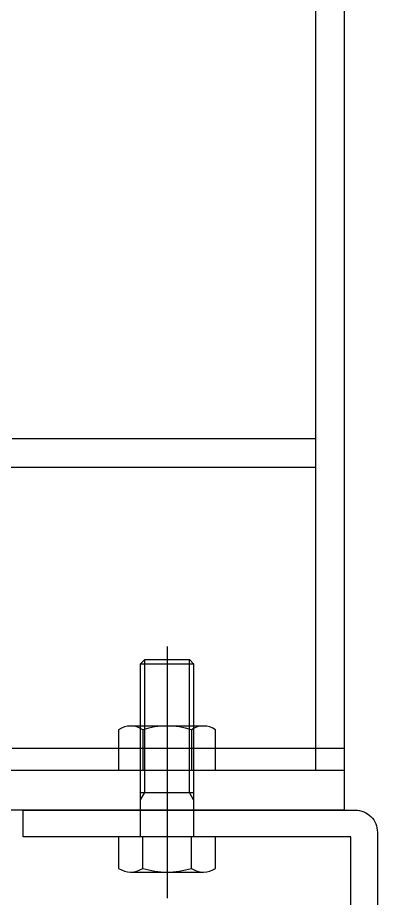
# Model space of a CAD drawing. Header units: millimetres. Extents: x 5544 to 245194, y -610088 to 30375.
# Drawn here: x 70807.7 to 70889, y 8538.1 to 8737.1 of the extents above; entities that cross this region are included whole.
import ezdxf
from ezdxf.lldxf.tags import DXFTag

# ---------------------------------------------------------------- set-up
doc = ezdxf.new("R2010")
doc.units = ezdxf.units.MM
for name, color, linetype in [('0시설', 7, 'Continuous'), ('0콘크리트', 2, 'Continuous'), ('1', 1, 'CENTER2'), ('2', 1, 'CENTER'), ('CENTER', 1, 'CENTER')]:
    doc.layers.add(name, color=color, linetype=linetype)
tags = doc.linetypes.add('CENTER', pattern=[2, 1.25, -0.25, 0.25, -0.25]).pattern_tags.tags
tags[10:11] = [DXFTag(74, 4), DXFTag(75, 0), DXFTag(340, '0'), DXFTag(46, 1.0), DXFTag(50, 0.0), DXFTag(44, 0.0), DXFTag(45, 0.0)]
tags[8:9] = [DXFTag(74, 4), DXFTag(75, 0), DXFTag(340, '0'), DXFTag(46, 1.0), DXFTag(50, 0.0), DXFTag(44, 0.0), DXFTag(45, 0.0)]
tags[6:7] = [DXFTag(74, 4), DXFTag(75, 0), DXFTag(340, '0'), DXFTag(46, 1.0), DXFTag(50, 0.0), DXFTag(44, 0.0), DXFTag(45, 0.0)]
tags[4:5] = [DXFTag(74, 4), DXFTag(75, 0), DXFTag(340, '0'), DXFTag(46, 1.0), DXFTag(50, 0.0), DXFTag(44, 0.0), DXFTag(45, 0.0)]
tags = doc.linetypes.add('CENTER2', pattern=[1.125, 0.75, -0.125, 0.125, -0.125]).pattern_tags.tags
tags[10:11] = [DXFTag(74, 4), DXFTag(75, 0), DXFTag(340, '0'), DXFTag(46, 1.0), DXFTag(50, 0.0), DXFTag(44, 0.0), DXFTag(45, 0.0)]
tags[8:9] = [DXFTag(74, 4), DXFTag(75, 0), DXFTag(340, '0'), DXFTag(46, 1.0), DXFTag(50, 0.0), DXFTag(44, 0.0), DXFTag(45, 0.0)]
tags[6:7] = [DXFTag(74, 4), DXFTag(75, 0), DXFTag(340, '0'), DXFTag(46, 1.0), DXFTag(50, 0.0), DXFTag(44, 0.0), DXFTag(45, 0.0)]
tags[4:5] = [DXFTag(74, 4), DXFTag(75, 0), DXFTag(340, '0'), DXFTag(46, 1.0), DXFTag(50, 0.0), DXFTag(44, 0.0), DXFTag(45, 0.0)]

# ---------------------------------------------------------------- blocks, each defined once
blk = doc.blocks.new('웨이트')
for p, q in [((-4440.53, 8049.53), (-4440.53, 8033.07)), ((-4441.38, 8046.79), (-4448.53, 8046.79)), ((-4441.38, 8035.82), (-4448.53, 8035.82)), ((-7313.53, 8001.3), (-4463.53, 8001.3))]:
    blk.add_line(p, q)
blk.add_lwpolyline([(-4454.53, 8001.3), (-4454.53, 8101.3), (-4463.53, 8101.3), (-4463.53, 8001.3)], close=True)
blk.add_lwpolyline([(-4340.53, 7999.8), (-4448.53, 7999.8), (-4448.53, 8073.8), (-4454.53, 8073.8), (-4454.53, 7998.8, 0.414214), (-4449.53, 7993.8), (-4339.53, 7993.8, 0.414214), (-4334.53, 7998.8), (-4334.53, 8053.8), (-4340.53, 8053.8)], format="xyb", close=True)
blk.add_lwpolyline([(-4448.53, 8052.27), (-4441.38, 8052.27, -0.309401), (-4441.38, 8046.79, -0.154701), (-4441.38, 8035.82, -0.309401), (-4441.38, 8030.33), (-4448.53, 8030.33), (-4448.53, 8052.27)], format="xyb")
at = {"layer": '1'}
blk.add_line((-4483.08, 8041.3), (-4434.66, 8041.3), dxfattribs=at)
at = {"layer": '2'}
for p, q in [((-4532.03, 9154.8), (-4532.03, 8007.8)), ((-4538.53, 8076.3), (-4538.53, 8007.8)), ((-4468.53, 8076.3), (-4468.53, 8001.3)), ((-4473.53, 8033.07), (-4473.53, 8049.53)), ((-4487.58, 8047.3), (-4487.58, 8035.3)), ((-4472.68, 8046.79), (-4463.53, 8046.79)), ((-4458.53, 8047.3), (-4458.53, 8035.3)), ((-4472.68, 8035.82), (-4463.53, 8035.82)), ((-7313.53, 8007.8), (-4463.53, 8007.8))]:
    blk.add_line(p, q, dxfattribs=at)
blk.add_lwpolyline([(-4463.53, 8030.33), (-4472.68, 8030.33, -0.309401), (-4472.68, 8035.82, -0.154701), (-4472.68, 8046.79, -0.309401), (-4472.68, 8052.27), (-4463.53, 8052.27), (-4463.53, 8030.33)], format="xyb", dxfattribs=at)
for points in [[(-4456.89, 8047.3), (-4458.53, 8046.35), (-4488.53, 8046.35)], [(-4448.53, 8047.3), (-4487.58, 8047.3), (-4488.53, 8046.35), (-4488.53, 8036.25), (-4487.58, 8035.3), (-4448.53, 8035.3)], [(-4456.89, 8035.3), (-4458.53, 8036.25), (-4488.53, 8036.25)]]:
    blk.add_lwpolyline(points, dxfattribs=at)
at = {"layer": 'CENTER'}
blk.add_line((-4491.53, 8041.3), (-4445.53, 8041.3), dxfattribs=at)
blk = doc.blocks.new('WEIGHT')
at = {"layer": '0시설', "lineweight": -3, "ltscale": 10, "rotation": 270}
blk.add_blockref('웨이트', (-8581.3, -7463.53), dxfattribs=at)

msp = doc.modelspace()

# ---------------------------------------------------------------- block references
at = {"layer": '0콘크리트', "lineweight": -3, "xscale": -1}
msp.add_blockref('WEIGHT', (70301.49, 11567.04), dxfattribs=at)

doc.saveas('drawing.dxf')
